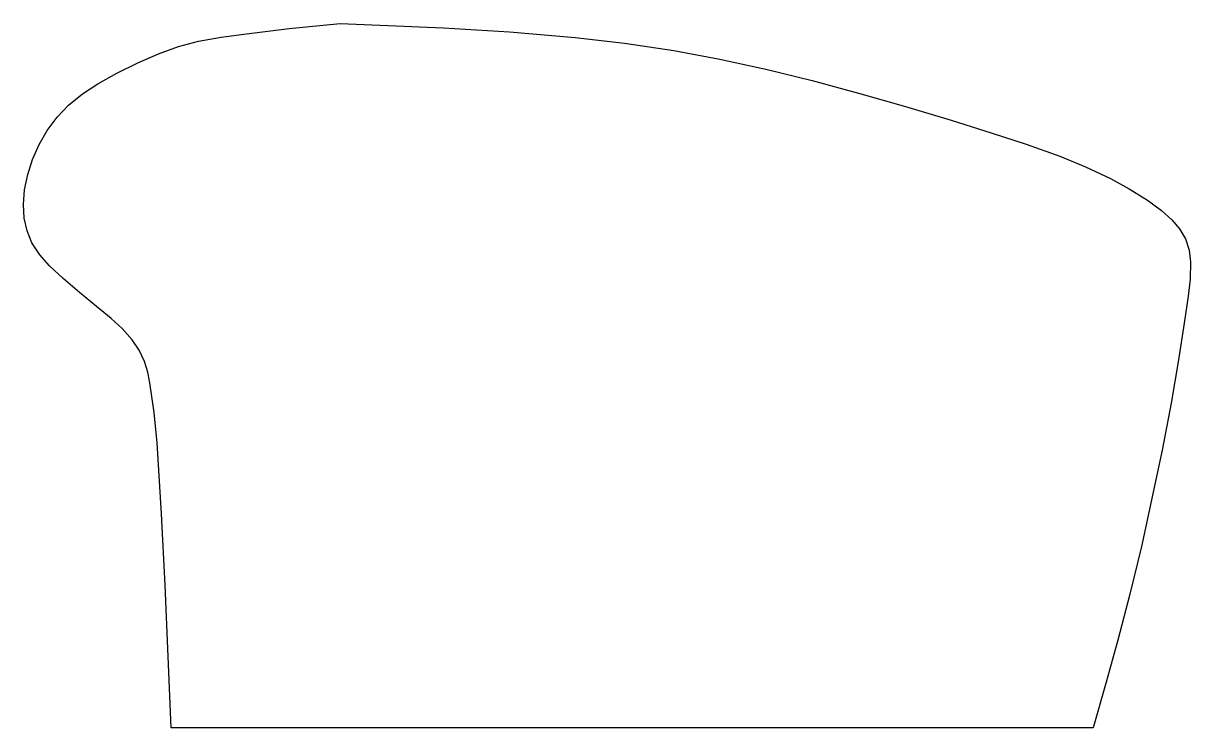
# Model space of a CAD drawing. Extents: x 489 to 995, y 374 to 679.
import ezdxf

# ---------------------------------------------------------------- set-up
doc = ezdxf.new("R2010")
doc.units = 0
doc.layers.add('84', color=7, linetype='CONTINUOUS')

msp = doc.modelspace()

# ---------------------------------------------------------------- linework, layer by layer
at = {"layer": '84'}
msp.add_lwpolyline([(952.5, 373.94), (553.27, 373.94), (550.74, 435.66), (549.16, 466.49), (547.19, 497.3), (545.99, 510.32), (544.14, 523.24), (543.15, 527.9), (541.74, 532.44), (539.41, 537.35), (536.48, 541.92), (532.14, 546.69), (527.36, 551.06), (521.01, 556.33), (513.68, 562.32), (506.51, 568.4), (500.6, 573.91), (496.48, 578.67), (493.01, 583.88), (490.95, 589.08), (489.65, 594.53), (489.32, 600.47), (489.88, 606.84), (491.3, 613.45), (493.34, 619.9), (496.19, 626.35), (499.7, 632.46), (503.95, 638.18), (508.82, 643.38), (514.99, 648.34), (521.59, 652.75), (529.81, 657.34), (538.87, 661.8), (547.83, 665.68), (556.43, 668.78), (565.19, 671.13), (574.94, 672.85), (584.75, 674.23), (604.42, 676.58), (626.51, 678.87), (671.13, 676.9), (699.71, 675.17), (728.23, 672.81), (749.62, 670.26), (770.93, 667.04), (790.86, 663.35), (810.68, 659.08), (830.8, 654.09), (850.82, 648.69), (871.19, 642.82), (890.96, 636.89), (908.72, 631.37), (923.41, 626.55), (937.96, 621.34), (949.06, 616.81), (959.92, 611.74), (968.03, 607.27), (975.88, 602.36), (981.94, 597.89), (986.5, 593.79), (989.75, 589.9), (992.37, 585.6), (993.92, 580.72), (994.63, 575.62), (994.44, 568.18), (993.58, 560.75), (991.85, 549.07), (989.33, 533.25), (986.13, 514.43), (982.35, 494.05), (973.38, 452.33), (968.32, 431.74), (963.04, 411.77), (957.74, 392.68), (952.5, 373.94)], close=True, dxfattribs=at)

doc.saveas('drawing.dxf')
